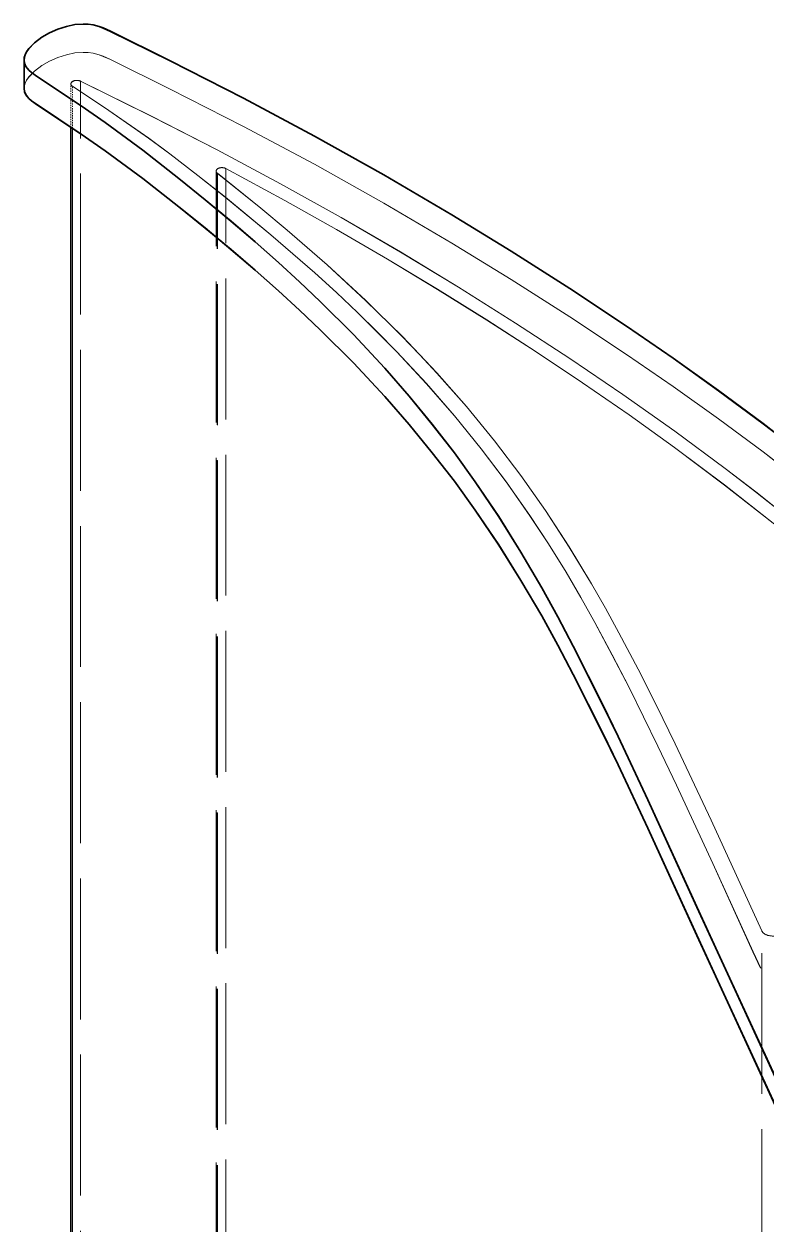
# Model space of a CAD drawing. Header units: millimetres. Extents: x 12184 to 41592, y 8990 to 29785.
# Drawn here: x 22184.9 to 22248.1, y 17175 to 17277.3 of the extents above; entities that cross this region are included whole.
import ezdxf

# ---------------------------------------------------------------- set-up
doc = ezdxf.new("R2010")
doc.units = ezdxf.units.MM
doc.linetypes.add('DASHED', pattern=[15, 12, -3])

# ---------------------------------------------------------------- blocks, each defined once
blk = doc.blocks.new('A$C55E021B5')
at = {"color": 7, "lineweight": 35, "ltscale": 0.00402}
blk.add_line((1309.8, 1035.2), (1309.8, 1037.61), dxfattribs=at)
at = {"color": 7, "linetype": 'DASHED', "lineweight": 13}
for p, q in [((1304.99, 385.95), (1304.99, 1035.81)), ((1292.61, 377.02), (1292.61, 1028.38)), ((1293.34, 376.54), (1293.34, 1027.98)), ((1293.45, 376.76), (1293.45, 1028.16)), ((1247.01, 304.6), (1247.01, 963.48))]:
    blk.add_line(p, q, dxfattribs=at)
at = {"color": 7, "linetype": 'DASHED', "lineweight": 13, "ltscale": 0.005942}
blk.add_line((1305.68, 1031.82), (1305.68, 1035.38), dxfattribs=at)
at = {"color": 7, "linetype": 'DASHED', "lineweight": 13, "ltscale": 0.006129}
blk.add_line((1305.81, 1031.9), (1305.81, 1035.58), dxfattribs=at)
at = {"color": 7, "lineweight": 13, "ltscale": 0.260637}
blk.add_line((1305.68, 875.43), (1305.68, 1031.82), dxfattribs=at)
at = {"color": 7, "lineweight": 35, "ltscale": 0.260881}
blk.add_line((1305.81, 875.38), (1305.81, 1031.9), dxfattribs=at)
at = {"color": 7, "lineweight": 35}
for points in [[(1302.45, 1040.06), (1297.37, 1037.56), (1291.12, 1034.37), (1285.08, 1031.15), (1279.18, 1027.84), (1273.4, 1024.45), (1268.34, 1021.35), (1263.36, 1018.18), (1258.51, 1014.96), (1254.56, 1012.24), (1250.68, 1009.47), (1246.9, 1006.66), (1244.4, 1004.75), (1241.95, 1002.82), (1239.14, 1000.55), (1234.7, 996.85)], [(1302.45, 1040.06), (1303.07, 1040.34), (1303.39, 1040.46), (1303.91, 1040.6), (1304.33, 1040.66), (1304.77, 1040.68), (1305.47, 1040.63), (1306.19, 1040.48), (1306.92, 1040.24), (1307.63, 1039.93), (1308.28, 1039.55), (1308.91, 1039.08), (1309.39, 1038.58), (1309.58, 1038.32), (1309.71, 1038.06), (1309.77, 1037.83), (1309.8, 1037.61)], [(1309.8, 1037.61), (1309.76, 1037.34), (1309.64, 1037.08), (1309.39, 1036.76), (1309.16, 1036.56), (1308.64, 1036.19)], [(1245.51, 950.3), (1252.53, 965.51), (1256.71, 974.64), (1259.24, 980.03), (1260.54, 982.71), (1263.06, 987.73), (1264.38, 990.22), (1265.74, 992.7), (1267.51, 995.73), (1269.39, 998.74), (1271.39, 1001.71), (1273.17, 1004.17), (1275.05, 1006.6), (1277.02, 1009), (1279.1, 1011.38), (1281.77, 1014.24), (1284.59, 1017.06), (1286.34, 1018.73), (1288.15, 1020.38), (1290.14, 1022.15), (1292.18, 1023.9), (1294.37, 1025.72), (1296.61, 1027.53), (1299.7, 1029.94), (1302.89, 1032.29), (1304.93, 1033.72), (1308.64, 1036.19)], [(1309.8, 1035.2), (1309.76, 1034.92), (1309.64, 1034.66), (1309.39, 1034.35), (1309.16, 1034.15), (1308.64, 1033.78)], [(1245.51, 947.89), (1252.53, 963.1), (1256.71, 972.23), (1259.24, 977.62), (1260.54, 980.3), (1263.06, 985.32), (1264.38, 987.81), (1265.74, 990.29), (1267.51, 993.32), (1269.39, 996.33), (1271.39, 999.3), (1273.17, 1001.76), (1275.05, 1004.19), (1277.02, 1006.59), (1279.1, 1008.97), (1281.77, 1011.83), (1284.59, 1014.65), (1286.34, 1016.31), (1288.15, 1017.97), (1290.14, 1019.74), (1292.18, 1021.49), (1294.37, 1023.31), (1296.61, 1025.12), (1299.7, 1027.53), (1302.89, 1029.88), (1304.93, 1031.31), (1308.64, 1033.78)]]:
    blk.add_lwpolyline(points, dxfattribs=at)
at = {"color": 7, "linetype": 'DASHED', "lineweight": 13}
for points in [[(1302.45, 1037.65), (1303.07, 1037.93), (1303.39, 1038.05), (1303.91, 1038.19), (1304.33, 1038.25), (1304.77, 1038.27), (1305.47, 1038.22), (1306.19, 1038.07), (1306.92, 1037.83), (1307.63, 1037.52), (1308.28, 1037.14), (1308.91, 1036.67), (1309.39, 1036.17), (1309.58, 1035.91), (1309.71, 1035.64), (1309.77, 1035.42), (1309.8, 1035.2)], [(1302.45, 1037.65), (1297.37, 1035.15), (1291.12, 1031.96), (1285.08, 1028.74), (1279.18, 1025.43), (1273.4, 1022.03), (1268.34, 1018.93), (1263.36, 1015.76), (1258.51, 1012.55), (1254.56, 1009.83), (1250.68, 1007.06), (1246.9, 1004.25), (1244.4, 1002.34)], [(1304.99, 1035.81), (1298.87, 1032.79), (1293.37, 1029.97), (1287.97, 1027.08), (1282.82, 1024.21), (1277.77, 1021.27), (1272.82, 1018.28), (1267.96, 1015.22), (1263.35, 1012.21), (1258.83, 1009.14), (1254.42, 1006.02), (1250.12, 1002.84), (1247.53, 1000.86), (1244.98, 998.85)], [(1240.8, 946.7), (1247.75, 961.71), (1251.18, 969.22), (1254.27, 975.88), (1255.85, 979.21), (1258.3, 984.19), (1259.73, 986.96), (1261.22, 989.73), (1262.42, 991.87), (1263.67, 994.01), (1265.17, 996.43), (1266.74, 998.83), (1268.75, 1001.69), (1270.89, 1004.52), (1273.16, 1007.32), (1275.55, 1010.07), (1278.08, 1012.78), (1279.73, 1014.46), (1281.42, 1016.12), (1283.21, 1017.82), (1285.05, 1019.49), (1288.78, 1022.75), (1292.66, 1025.95), (1295, 1027.8), (1297.39, 1029.63), (1299.19, 1030.96), (1302.57, 1033.32), (1305.68, 1035.38)], [(1292.61, 1028.38), (1287.6, 1025.67), (1283.2, 1023.19), (1278.87, 1020.66), (1274.61, 1018.09), (1270.42, 1015.48), (1266.31, 1012.83), (1262.27, 1010.14), (1258.31, 1007.4), (1254.44, 1004.63), (1250.19, 1001.44), (1246.05, 998.2), (1241.99, 994.9), (1238.01, 991.54), (1232.57, 986.79), (1229.89, 984.38), (1227.25, 981.94), (1224.45, 979.28), (1221.72, 976.61), (1219.08, 973.92), (1216.54, 971.23)], [(1274.67, 1010.97), (1276.13, 1012.54), (1277.62, 1014.1), (1280.74, 1017.16), (1284.01, 1020.17), (1287.4, 1023.13), (1289.65, 1025.01), (1293.34, 1027.98)], [(1255.97, 982.66), (1257.54, 985.76), (1259.17, 988.86), (1260.32, 990.95), (1261.51, 993.04), (1263.4, 996.16), (1265.42, 999.27), (1267.52, 1002.25), (1269.77, 1005.2), (1272.15, 1008.11), (1274.67, 1010.97)], [(1247.01, 963.48), (1251.33, 972.92), (1254.39, 979.42), (1255.97, 982.66)]]:
    blk.add_lwpolyline(points, dxfattribs=at)
for centre, major_axis, start_param, end_param in [((1305.31, 1035.58), (0.5, 0), 0.000018, 2.258236), ((1305.31, 1035.58), (0.5, 0), 5.546299, 6.283203), ((1292.95, 1028.16), (0.5, 0), 6.283149, 8.58267), ((1292.95, 1028.16), (0.5, 0), 5.634682, 6.283149), ((1246.05, 963.64), (1, 0), 4.307155, 6.018459)]:
    blk.add_ellipse(centre, major_axis=major_axis, ratio=0.594762, start_param=start_param, end_param=end_param, dxfattribs=at)
blk = doc.blocks.new('1')
at = {"color": 7, "lineweight": 35, "ltscale": 0.00402}
blk.add_line((22184.85, 17271.8), (22184.85, 17274.21), dxfattribs=at)
at = {"color": 7, "linetype": 'DASHED', "lineweight": 13, "ltscale": 0.006129}
blk.add_line((22188.84, 17268.51), (22188.84, 17272.19), dxfattribs=at)
at = {"color": 7, "linetype": 'DASHED', "lineweight": 13, "ltscale": 0.005942}
blk.add_line((22188.97, 17268.42), (22188.97, 17271.99), dxfattribs=at)
at = {"color": 7, "linetype": 'DASHED', "lineweight": 13}
for p, q in [((22189.66, 16622.55), (22189.66, 17272.42)), ((22201.2, 16613.36), (22201.2, 17264.76)), ((22201.3, 16613.15), (22201.3, 17264.58)), ((22202.03, 16613.62), (22202.03, 17264.98)), ((22247.64, 16541.2), (22247.64, 17200.09))]:
    blk.add_line(p, q, dxfattribs=at)
at = {"color": 7, "lineweight": 35, "ltscale": 0.260881}
blk.add_line((22188.84, 17111.98), (22188.84, 17268.51), dxfattribs=at)
at = {"color": 7, "lineweight": 13, "ltscale": 0.260637}
blk.add_line((22188.97, 17112.04), (22188.97, 17268.42), dxfattribs=at)
at = {"color": 7, "lineweight": 35}
for points in [[(22192.2, 17276.67), (22191.58, 17276.95), (22191.26, 17277.07), (22190.74, 17277.2), (22190.32, 17277.26), (22189.88, 17277.28), (22189.18, 17277.23), (22188.46, 17277.08), (22187.72, 17276.85), (22187.02, 17276.53), (22186.37, 17276.16), (22185.74, 17275.69), (22185.26, 17275.19), (22185.07, 17274.92), (22184.94, 17274.66), (22184.87, 17274.43), (22184.85, 17274.21)], [(22192.2, 17276.67), (22197.28, 17274.16), (22203.53, 17270.98), (22209.57, 17267.75), (22215.47, 17264.44), (22221.25, 17261.05), (22226.31, 17257.95), (22231.29, 17254.78), (22236.14, 17251.56), (22240.09, 17248.84), (22243.97, 17246.08), (22247.75, 17243.27), (22250.24, 17241.35), (22252.7, 17239.42), (22255.51, 17237.15), (22259.95, 17233.45)], [(22184.85, 17274.21), (22184.89, 17273.94), (22185, 17273.68), (22185.26, 17273.36), (22185.48, 17273.17), (22186.01, 17272.8)], [(22249.13, 17186.9), (22242.11, 17202.12), (22237.94, 17211.24), (22235.41, 17216.63), (22234.11, 17219.32), (22231.59, 17224.33), (22230.27, 17226.83), (22228.91, 17229.3), (22227.14, 17232.33), (22225.26, 17235.35), (22223.26, 17238.32), (22221.48, 17240.77), (22219.6, 17243.21), (22217.62, 17245.61), (22215.55, 17247.98), (22212.88, 17250.85), (22210.06, 17253.66), (22208.3, 17255.33), (22206.5, 17256.98), (22204.51, 17258.75), (22202.46, 17260.5), (22200.27, 17262.33), (22198.04, 17264.13), (22194.95, 17266.54), (22191.76, 17268.9), (22189.71, 17270.33), (22186.01, 17272.8)], [(22184.85, 17271.8), (22184.89, 17271.53), (22185, 17271.27), (22185.26, 17270.95), (22185.48, 17270.75), (22186.01, 17270.39)], [(22249.13, 17184.49), (22242.11, 17199.71), (22237.94, 17208.83), (22235.41, 17214.22), (22234.11, 17216.91), (22231.59, 17221.92), (22230.27, 17224.41), (22228.91, 17226.89), (22227.14, 17229.92), (22225.26, 17232.94), (22223.26, 17235.91), (22221.48, 17238.36), (22219.6, 17240.79), (22217.62, 17243.2), (22215.55, 17245.57), (22212.88, 17248.43), (22210.06, 17251.25), (22208.3, 17252.92), (22206.5, 17254.57), (22204.51, 17256.34), (22202.46, 17258.09), (22200.27, 17259.92), (22198.04, 17261.72), (22194.95, 17264.13), (22191.76, 17266.49), (22189.71, 17267.92), (22186.01, 17270.39)]]:
    blk.add_lwpolyline(points, dxfattribs=at)
at = {"color": 7, "linetype": 'DASHED', "lineweight": 13}
for points in [[(22192.2, 17274.25), (22191.58, 17274.54), (22191.26, 17274.66), (22190.74, 17274.79), (22190.32, 17274.85), (22189.88, 17274.87), (22189.18, 17274.82), (22188.46, 17274.67), (22187.72, 17274.43), (22187.02, 17274.12), (22186.37, 17273.75), (22185.74, 17273.27), (22185.26, 17272.78), (22185.07, 17272.51), (22184.94, 17272.25), (22184.87, 17272.02), (22184.85, 17271.8)], [(22192.2, 17274.25), (22197.28, 17271.75), (22203.53, 17268.57), (22209.57, 17265.34), (22215.47, 17262.03), (22221.25, 17258.64), (22226.31, 17255.54), (22231.29, 17252.37), (22236.14, 17249.15), (22240.09, 17246.43), (22243.97, 17243.66), (22247.75, 17240.86), (22250.24, 17238.94)], [(22253.84, 17183.3), (22246.89, 17198.31), (22243.47, 17205.82), (22240.38, 17212.49), (22238.8, 17215.81), (22236.35, 17220.79), (22234.92, 17223.57), (22233.43, 17226.33), (22232.23, 17228.47), (22230.98, 17230.61), (22229.48, 17233.03), (22227.9, 17235.44), (22225.89, 17238.3), (22223.76, 17241.13), (22221.49, 17243.92), (22219.09, 17246.67), (22216.57, 17249.39), (22214.92, 17251.07), (22213.23, 17252.73), (22211.44, 17254.42), (22209.6, 17256.1), (22205.86, 17259.35), (22201.98, 17262.55), (22199.65, 17264.4), (22197.26, 17266.23), (22195.45, 17267.56), (22192.08, 17269.92), (22188.97, 17271.99)], [(22189.66, 17272.42), (22195.77, 17269.4), (22201.28, 17266.58), (22206.68, 17263.69), (22211.83, 17260.81), (22216.88, 17257.88), (22221.83, 17254.88), (22226.69, 17251.83), (22231.3, 17248.81), (22235.82, 17245.74), (22240.23, 17242.62), (22244.52, 17239.45), (22247.11, 17237.46), (22249.66, 17235.45)], [(22219.98, 17247.58), (22218.52, 17249.15), (22217.02, 17250.7), (22213.91, 17253.77), (22210.64, 17256.78), (22207.25, 17259.73), (22205, 17261.61), (22201.3, 17264.58)], [(22202.03, 17264.98), (22207.04, 17262.27), (22211.45, 17259.79), (22215.78, 17257.27), (22220.04, 17254.7), (22224.23, 17252.09), (22228.34, 17249.43), (22232.38, 17246.74), (22236.34, 17244.01), (22240.21, 17241.23), (22244.46, 17238.05), (22248.6, 17234.8), (22252.65, 17231.5), (22256.64, 17228.14), (22262.08, 17223.39), (22264.75, 17220.98), (22267.39, 17218.55), (22270.2, 17215.88), (22272.93, 17213.21), (22275.56, 17210.53), (22278.11, 17207.83)], [(22238.67, 17219.27), (22237.11, 17222.37), (22235.48, 17225.46), (22234.33, 17227.55), (22233.14, 17229.64), (22231.25, 17232.77), (22229.23, 17235.87), (22227.13, 17238.85), (22224.88, 17241.8), (22222.5, 17244.71), (22219.98, 17247.58)], [(22247.64, 17200.09), (22243.32, 17209.52), (22240.26, 17216.02), (22238.67, 17219.27)]]:
    blk.add_lwpolyline(points, dxfattribs=at)
at = {"color": 7, "linetype": 'DASHED', "lineweight": 13, "extrusion": (0, 0, -1)}
for centre, major_axis, start_param, end_param in [((22189.34, 17272.19), (0.5, 0), 3.14161, 5.399828), ((22189.34, 17272.19), (-0.5, 0), -0.736886, 0.000018), ((22201.7, 17264.76), (0.5, 0), 3.141556, 5.441077), ((22201.7, 17264.76), (-0.5, 0), -0.648503, -0.000037), ((22248.6, 17200.24), (-1, 0), 4.307155, 6.018459)]:
    blk.add_ellipse(centre, major_axis=major_axis, ratio=0.594762, start_param=start_param, end_param=end_param, dxfattribs=at)
at = {"xscale": -1}
blk.add_blockref('A$C55E021B5', (23494.65, 16236.6), dxfattribs=at)

msp = doc.modelspace()

# ---------------------------------------------------------------- block references
msp.add_blockref('1', (0, 0))

doc.saveas('drawing.dxf')
